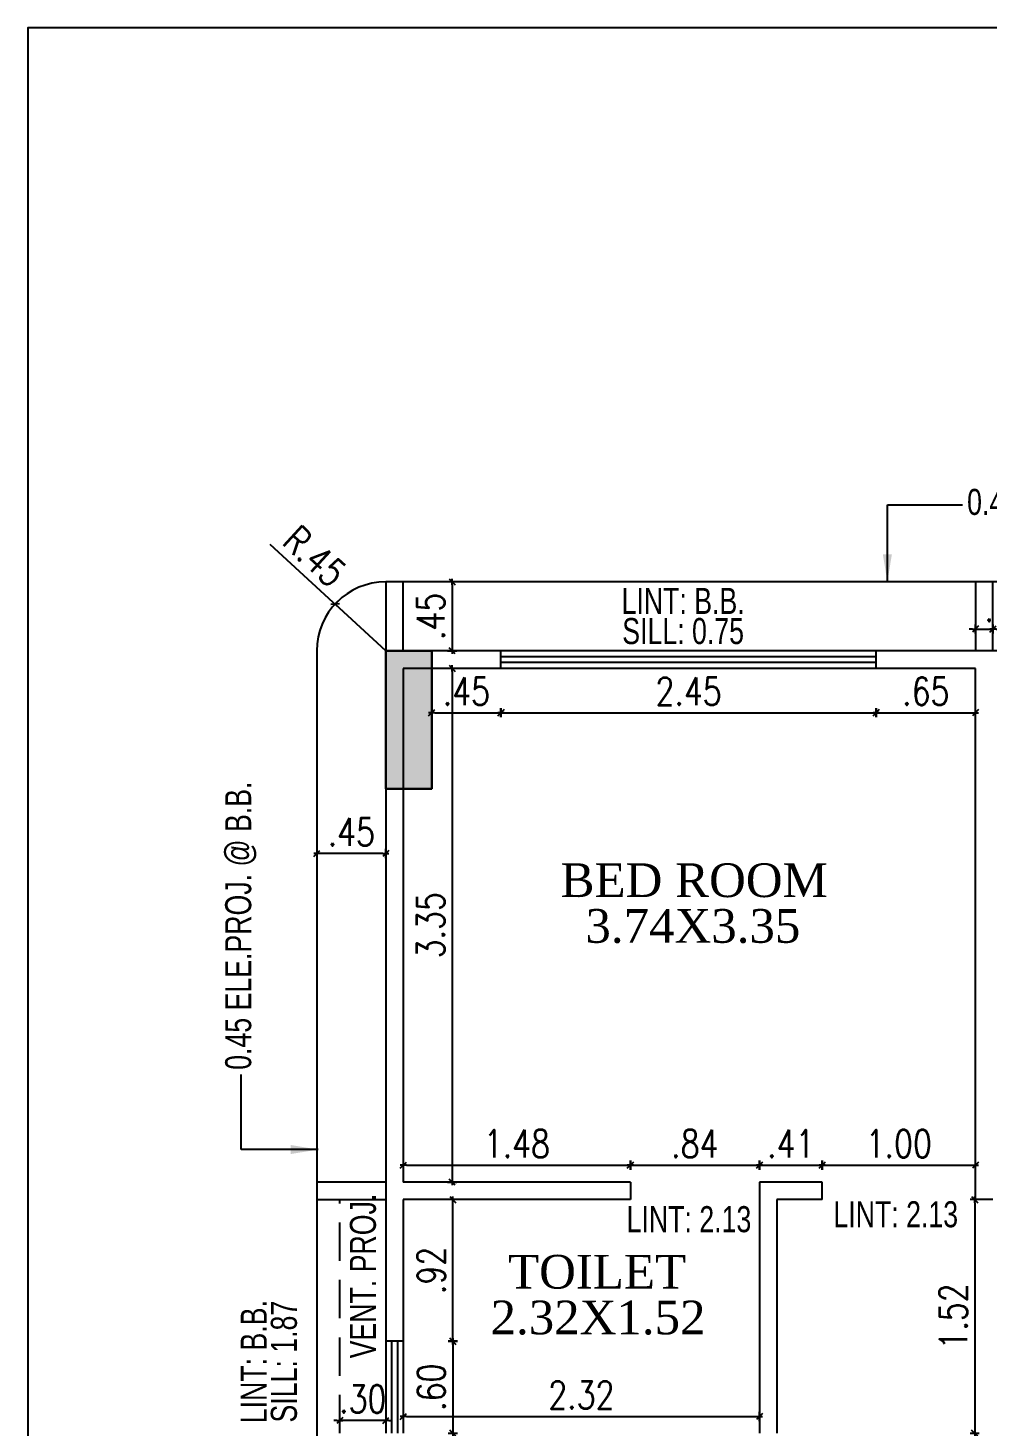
# Model space of a CAD drawing. Header units: inches. Extents: x 14235 to 14499, y 0 to 2549.
# Drawn here: x 14292.83 to 14299.09, y 2373.89 to 2383.02 of the extents above; entities that cross this region are included whole.
import ezdxf
from ezdxf.enums import TextEntityAlignment as Align

# ---------------------------------------------------------------- set-up
doc = ezdxf.new("R2010")
doc.units = ezdxf.units.IN
doc.header["$LTSCALE"] = 0.25
doc.header["$MEASUREMENT"] = 0
doc.header["$PDMODE"] = 35
doc.linetypes.add('DASHEDX2', pattern=[1.5, 1, -0.5])
for name, color, linetype in [('edges', 1, 'Continuous'), ('proj-internal', 1, 'DASHEDX2'), ('text-large', 7, 'Continuous'), ('wall', 7, 'Continuous'), ('windows', 106, 'Continuous'), ('WORK TEX', 6, 'Continuous'), ('WORKING DIM', 7, 'Continuous')]:
    doc.layers.add(name, color=color, linetype=linetype)
doc.layers.add('P-COL', color=7, linetype='Continuous', lineweight=30)
doc.layers.add('P-COLHAT', color=8, linetype='Continuous', lineweight=25)
doc.styles.add('ARIAL', font='TIMES_0.TTF')
doc.styles.add('ARL', font='swisscl_0.ttf')
doc.styles.add('romans', font='romans.shx', dxfattribs={"width": 0.8})
doc.dimstyles.new('121', dxfattribs={"dimscale": 0.1, "dimtxt": 1.8, "dimasz": 0.2, "dimexe": 0.03125, "dimexo": 0.25, "dimgap": 0.5, "dimtad": 1, "dimzin": 4, "dimdsep": 46, "dimtxsty": 'romans', "dimblk1": 'MINITICK', "dimblk2": 'MINITICK', "dimsah": 1, "dimcen": 1, "dimse1": 1, "dimse2": 1, "dimclrd": 252, "dimclre": 256, "dimclrt": 7, "dimadec": 3, "dimazin": 0, "dimtfac": 0.8, "dimtix": 1, "dimtmove": 2, "dimatfit": 3, "dimfxl": 0, "dimtolj": 1, "dimtzin": 3, "dimarcsym": 0})
doc.dimstyles.new('DFSGSG', dxfattribs={"dimtxt": 0.17, "dimasz": 0.18, "dimexe": 0.18, "dimexo": 0.0625, "dimgap": 0.09, "dimtad": 1, "dimzin": 0, "dimdsep": 46, "dimtxsty": 'ARIAL', "dimcen": 0.09, "dimse1": 1, "dimse2": 1, "dimaunit": 1, "dimadec": 0, "dimazin": 0, "dimtfac": 1, "dimtix": 1, "dimtofl": 0, "dimtmove": 0, "dimatfit": 3, "dimfxl": 0, "dimtolj": 1, "dimtzin": 0, "dimarcsym": 0})

# ---------------------------------------------------------------- blocks, each defined once
blk = doc.blocks.new('B')
at = {"layer": 'P-COLHAT', "lineweight": 30}
blk.add_hatch(color=256, dxfattribs=at).paths.add_polyline_path([(-0.3, 0), (0, 0), (0, 0.9), (-0.3, 0.9)])
at = {"layer": 'P-COL'}
blk.add_lwpolyline([(-0.3, 0), (0, 0), (0, 0.9), (-0.3, 0.9)], close=True, dxfattribs=at)
blk = doc.blocks.new('MINITICK')
at = {"color": 7}
for p, q in [((1, 1), (-1, -1)), ((-1, 0), (1, 0)), ((0, -1.5), (0, 1.5))]:
    blk.add_line(p, q, dxfattribs=at)
blk = doc.blocks.new('*D151')
at = {"layer": 'Defpoints', "color": 0, "transparency": 16777216}
for p in [(14295.4636, 2378.8381), (14295.9157, 2378.8381), (14295.9157, 2378.5486)]:
    blk.add_point(p, dxfattribs=at)
at = {"layer": 'WORKING DIM', "color": 252, "lineweight": -2, "transparency": 16777216}
blk.add_line((14295.4836, 2378.5486), (14295.8957, 2378.5486), dxfattribs=at)
at = {"layer": 'WORKING DIM', "color": 252, "lineweight": -2, "transparency": 16777216, "xscale": 0.02, "yscale": 0.02, "zscale": 0.02, "rotation": 180}
blk.add_blockref('MINITICK', (14295.4636, 2378.5486), dxfattribs=at)
at = {"layer": 'WORKING DIM', "color": 252, "lineweight": -2, "transparency": 16777216, "xscale": 0.02, "yscale": 0.02, "zscale": 0.02}
blk.add_blockref('MINITICK', (14295.9157, 2378.5486), dxfattribs=at)
at = {"layer": 'WORKING DIM', "color": 7, "transparency": 16777216, "insert": (14295.6896, 2378.6886), "char_height": 0.18, "attachment_point": 5, "style": 'romans'}
blk.add_mtext('\\A1;.45', dxfattribs=at)
blk = doc.blocks.new('*D152')
at = {"layer": 'Defpoints', "color": 0, "transparency": 16777216}
for p in [(14295.9157, 2378.8381), (14298.3648, 2378.8381), (14298.3648, 2378.5486)]:
    blk.add_point(p, dxfattribs=at)
at = {"layer": 'WORKING DIM', "color": 252, "lineweight": -2, "transparency": 16777216}
blk.add_line((14295.9357, 2378.5486), (14298.3448, 2378.5486), dxfattribs=at)
at = {"layer": 'WORKING DIM', "color": 252, "lineweight": -2, "transparency": 16777216, "xscale": 0.02, "yscale": 0.02, "zscale": 0.02, "rotation": 180}
blk.add_blockref('MINITICK', (14295.9157, 2378.5486), dxfattribs=at)
at = {"layer": 'WORKING DIM', "color": 252, "lineweight": -2, "transparency": 16777216, "xscale": 0.02, "yscale": 0.02, "zscale": 0.02}
blk.add_blockref('MINITICK', (14298.3648, 2378.5486), dxfattribs=at)
at = {"layer": 'WORKING DIM', "color": 7, "transparency": 16777216, "insert": (14297.1403, 2378.6886), "char_height": 0.18, "attachment_point": 5, "style": 'romans'}
blk.add_mtext('\\A1;2.45', dxfattribs=at)
blk = doc.blocks.new('*D153')
at = {"layer": 'Defpoints', "color": 0, "transparency": 16777216}
for p in [(14298.3648, 2378.8381), (14299.0126, 2378.8381), (14299.0126, 2378.5486)]:
    blk.add_point(p, dxfattribs=at)
at = {"layer": 'WORKING DIM', "color": 252, "lineweight": -2, "transparency": 16777216}
blk.add_line((14298.3848, 2378.5486), (14298.9926, 2378.5486), dxfattribs=at)
at = {"layer": 'WORKING DIM', "color": 252, "lineweight": -2, "transparency": 16777216, "xscale": 0.02, "yscale": 0.02, "zscale": 0.02, "rotation": 180}
blk.add_blockref('MINITICK', (14298.3648, 2378.5486), dxfattribs=at)
at = {"layer": 'WORKING DIM', "color": 252, "lineweight": -2, "transparency": 16777216, "xscale": 0.02, "yscale": 0.02, "zscale": 0.02}
blk.add_blockref('MINITICK', (14299.0126, 2378.5486), dxfattribs=at)
at = {"layer": 'WORKING DIM', "color": 7, "transparency": 16777216, "insert": (14298.6887, 2378.6886), "char_height": 0.18, "attachment_point": 5, "style": 'romans'}
blk.add_mtext('\\A1;.65', dxfattribs=at)
blk = doc.blocks.new('*D154')
at = {"layer": 'Defpoints', "color": 0, "transparency": 16777216}
for p in [(14295.4636, 2378.8381), (14295.5968, 2375.4844), (14295.5968, 2375.4844)]:
    blk.add_point(p, dxfattribs=at)
at = {"layer": 'WORKING DIM', "color": 252, "lineweight": -2, "transparency": 16777216}
blk.add_line((14295.5968, 2378.8181), (14295.5968, 2375.5044), dxfattribs=at)
at = {"layer": 'WORKING DIM', "color": 252, "lineweight": -2, "transparency": 16777216, "xscale": 0.02, "yscale": 0.02, "zscale": 0.02}
for p, rotation in [((14295.5968, 2378.8381), 90), ((14295.5968, 2375.4844), 270)]:
    blk.add_blockref('MINITICK', p, dxfattribs=dict(at, rotation=rotation))
at = {"layer": 'WORKING DIM', "color": 7, "transparency": 16777216, "insert": (14295.4568, 2377.1613), "char_height": 0.18, "attachment_point": 5, "rotation": 90, "style": 'romans'}
blk.add_mtext('\\A1;3.35', dxfattribs=at)
blk = doc.blocks.new('*D155')
at = {"layer": 'Defpoints', "color": 0, "transparency": 16777216}
for p in [(14296.7604, 2375.5948), (14295.2779, 2375.4844), (14296.7604, 2375.4844)]:
    blk.add_point(p, dxfattribs=at)
at = {"layer": 'WORKING DIM', "color": 252, "lineweight": -2, "transparency": 16777216}
blk.add_line((14295.2979, 2375.5948), (14296.7404, 2375.5948), dxfattribs=at)
at = {"layer": 'WORKING DIM', "color": 252, "lineweight": -2, "transparency": 16777216, "xscale": 0.02, "yscale": 0.02, "zscale": 0.02, "rotation": 180}
blk.add_blockref('MINITICK', (14295.2779, 2375.5948), dxfattribs=at)
at = {"layer": 'WORKING DIM', "color": 252, "lineweight": -2, "transparency": 16777216, "xscale": 0.02, "yscale": 0.02, "zscale": 0.02}
blk.add_blockref('MINITICK', (14296.7604, 2375.5948), dxfattribs=at)
at = {"layer": 'WORKING DIM', "color": 7, "transparency": 16777216, "insert": (14296.0191, 2375.7348), "char_height": 0.18, "attachment_point": 5, "style": 'romans'}
blk.add_mtext('\\A1;1.48', dxfattribs=at)
blk = doc.blocks.new('*D156')
at = {"layer": 'Defpoints', "color": 0, "transparency": 16777216}
for p in [(14297.6026, 2375.5948), (14296.7604, 2375.3701), (14297.6026, 2375.3701)]:
    blk.add_point(p, dxfattribs=at)
at = {"layer": 'WORKING DIM', "color": 252, "lineweight": -2, "transparency": 16777216}
blk.add_line((14296.7804, 2375.5948), (14297.5826, 2375.5948), dxfattribs=at)
at = {"layer": 'WORKING DIM', "color": 252, "lineweight": -2, "transparency": 16777216, "xscale": 0.02, "yscale": 0.02, "zscale": 0.02, "rotation": 180}
blk.add_blockref('MINITICK', (14296.7604, 2375.5948), dxfattribs=at)
at = {"layer": 'WORKING DIM', "color": 252, "lineweight": -2, "transparency": 16777216, "xscale": 0.02, "yscale": 0.02, "zscale": 0.02}
blk.add_blockref('MINITICK', (14297.6026, 2375.5948), dxfattribs=at)
at = {"layer": 'WORKING DIM', "color": 7, "transparency": 16777216, "insert": (14297.1815, 2375.7348), "char_height": 0.18, "attachment_point": 5, "style": 'romans'}
blk.add_mtext('\\A1;.84', dxfattribs=at)
blk = doc.blocks.new('*D157')
at = {"layer": 'Defpoints', "color": 0, "transparency": 16777216}
for p in [(14298.0118, 2375.5948), (14297.6026, 2375.4844), (14298.0118, 2375.4844)]:
    blk.add_point(p, dxfattribs=at)
at = {"layer": 'WORKING DIM', "color": 252, "lineweight": -2, "transparency": 16777216}
blk.add_line((14297.6226, 2375.5948), (14297.9918, 2375.5948), dxfattribs=at)
at = {"layer": 'WORKING DIM', "color": 252, "lineweight": -2, "transparency": 16777216, "xscale": 0.02, "yscale": 0.02, "zscale": 0.02, "rotation": 180}
blk.add_blockref('MINITICK', (14297.6026, 2375.5948), dxfattribs=at)
at = {"layer": 'WORKING DIM', "color": 252, "lineweight": -2, "transparency": 16777216, "xscale": 0.02, "yscale": 0.02, "zscale": 0.02}
blk.add_blockref('MINITICK', (14298.0118, 2375.5948), dxfattribs=at)
at = {"layer": 'WORKING DIM', "color": 7, "transparency": 16777216, "insert": (14297.8072, 2375.7348), "char_height": 0.18, "attachment_point": 5, "style": 'romans'}
blk.add_mtext('\\A1;.41', dxfattribs=at)
blk = doc.blocks.new('*D158')
at = {"layer": 'Defpoints', "color": 0, "transparency": 16777216}
for p in [(14299.0126, 2375.5948), (14298.0118, 2375.4273), (14299.0126, 2375.4273)]:
    blk.add_point(p, dxfattribs=at)
at = {"layer": 'WORKING DIM', "color": 252, "lineweight": -2, "transparency": 16777216}
blk.add_line((14298.0318, 2375.5948), (14298.9926, 2375.5948), dxfattribs=at)
at = {"layer": 'WORKING DIM', "color": 252, "lineweight": -2, "transparency": 16777216, "xscale": 0.02, "yscale": 0.02, "zscale": 0.02, "rotation": 180}
blk.add_blockref('MINITICK', (14298.0118, 2375.5948), dxfattribs=at)
at = {"layer": 'WORKING DIM', "color": 252, "lineweight": -2, "transparency": 16777216, "xscale": 0.02, "yscale": 0.02, "zscale": 0.02}
blk.add_blockref('MINITICK', (14299.0126, 2375.5948), dxfattribs=at)
at = {"layer": 'WORKING DIM', "color": 7, "transparency": 16777216, "insert": (14298.5122, 2375.7348), "char_height": 0.18, "attachment_point": 5, "style": 'romans'}
blk.add_mtext('\\A1;1.00', dxfattribs=at)
blk = doc.blocks.new('*D159')
at = {"layer": 'Defpoints', "color": 0, "transparency": 16777216}
for p in [(14295.2779, 2375.3701), (14295.6018, 2375.3701), (14295.2779, 2374.4455)]:
    blk.add_point(p, dxfattribs=at)
at = {"layer": 'WORKING DIM', "color": 252, "lineweight": -2, "transparency": 16777216}
blk.add_line((14295.6018, 2374.4655), (14295.6018, 2375.3501), dxfattribs=at)
at = {"layer": 'WORKING DIM', "color": 252, "lineweight": -2, "transparency": 16777216, "xscale": 0.02, "yscale": 0.02, "zscale": 0.02}
for p, rotation in [((14295.6018, 2375.3701), 90), ((14295.6018, 2374.4455), 270)]:
    blk.add_blockref('MINITICK', p, dxfattribs=dict(at, rotation=rotation))
at = {"layer": 'WORKING DIM', "color": 7, "transparency": 16777216, "insert": (14295.4618, 2374.9078), "char_height": 0.18, "attachment_point": 5, "rotation": 90, "style": 'romans'}
blk.add_mtext('\\A1;.92', dxfattribs=at)
blk = doc.blocks.new('*D160')
at = {"layer": 'Defpoints', "color": 0, "transparency": 16777216}
for p in [(14295.2779, 2374.4455), (14295.2779, 2373.8457), (14295.6018, 2373.8457)]:
    blk.add_point(p, dxfattribs=at)
at = {"layer": 'WORKING DIM', "color": 252, "lineweight": -2, "transparency": 16777216}
blk.add_line((14295.6018, 2374.4255), (14295.6018, 2373.8657), dxfattribs=at)
at = {"layer": 'WORKING DIM', "color": 252, "lineweight": -2, "transparency": 16777216, "xscale": 0.02, "yscale": 0.02, "zscale": 0.02}
for p, rotation in [((14295.6018, 2374.4455), 90), ((14295.6018, 2373.8457), 270)]:
    blk.add_blockref('MINITICK', p, dxfattribs=dict(at, rotation=rotation))
at = {"layer": 'WORKING DIM', "color": 7, "transparency": 16777216, "insert": (14295.4618, 2374.1456), "char_height": 0.18, "attachment_point": 5, "rotation": 90, "style": 'romans'}
blk.add_mtext('\\A1;.60', dxfattribs=at)
blk = doc.blocks.new('*D161')
at = {"layer": 'Defpoints', "color": 0, "transparency": 16777216}
for p in [(14295.2779, 2373.9983), (14297.6026, 2373.9983), (14297.6026, 2373.9544)]:
    blk.add_point(p, dxfattribs=at)
at = {"layer": 'WORKING DIM', "color": 252, "lineweight": -2, "transparency": 16777216}
blk.add_line((14295.2979, 2373.9544), (14297.5826, 2373.9544), dxfattribs=at)
at = {"layer": 'WORKING DIM', "color": 252, "lineweight": -2, "transparency": 16777216, "xscale": 0.02, "yscale": 0.02, "zscale": 0.02, "rotation": 180}
blk.add_blockref('MINITICK', (14295.2779, 2373.9544), dxfattribs=at)
at = {"layer": 'WORKING DIM', "color": 252, "lineweight": -2, "transparency": 16777216, "xscale": 0.02, "yscale": 0.02, "zscale": 0.02}
blk.add_blockref('MINITICK', (14297.6026, 2373.9544), dxfattribs=at)
at = {"layer": 'WORKING DIM', "color": 7, "transparency": 16777216, "insert": (14296.4402, 2374.0944), "char_height": 0.18, "attachment_point": 5, "style": 'romans'}
blk.add_mtext('\\A1;2.32', dxfattribs=at)
blk = doc.blocks.new('*D173')
at = {"layer": 'Defpoints', "color": 0, "transparency": 16777216}
for p in [(14299.0698, 2375.3701), (14299.0078, 2373.8457), (14299.0078, 2373.8457)]:
    blk.add_point(p, dxfattribs=at)
at = {"layer": 'WORKING DIM', "color": 252, "lineweight": -2, "transparency": 16777216}
blk.add_line((14299.0078, 2375.3501), (14299.0078, 2373.8657), dxfattribs=at)
at = {"layer": 'WORKING DIM', "color": 252, "lineweight": -2, "transparency": 16777216, "xscale": 0.02, "yscale": 0.02, "zscale": 0.02}
for p, rotation in [((14299.0078, 2375.3701), 90), ((14299.0078, 2373.8457), 270)]:
    blk.add_blockref('MINITICK', p, dxfattribs=dict(at, rotation=rotation))
at = {"layer": 'WORKING DIM', "color": 7, "transparency": 16777216, "insert": (14298.8678, 2374.6079), "char_height": 0.18, "attachment_point": 5, "rotation": 90, "style": 'romans'}
blk.add_mtext('\\A1;1.52', dxfattribs=at)
blk = doc.blocks.new('*D344')
at = {"layer": 'Defpoints', "color": 0, "transparency": 16777216}
for p in [(14295.9784, 2379.4024), (14295.5968, 2378.9524), (14295.9784, 2378.9524)]:
    blk.add_point(p, dxfattribs=at)
at = {"layer": 'WORKING DIM', "color": 252, "lineweight": -2, "transparency": 16777216}
blk.add_line((14295.5968, 2379.3824), (14295.5968, 2378.9724), dxfattribs=at)
at = {"layer": 'WORKING DIM', "color": 252, "lineweight": -2, "transparency": 16777216, "xscale": 0.02, "yscale": 0.02, "zscale": 0.02}
for p, rotation in [((14295.5968, 2379.4024), 90), ((14295.5968, 2378.9524), 270)]:
    blk.add_blockref('MINITICK', p, dxfattribs=dict(at, rotation=rotation))
at = {"layer": 'WORKING DIM', "color": 7, "transparency": 16777216, "insert": (14295.4568, 2379.1774), "char_height": 0.18, "attachment_point": 5, "rotation": 90, "style": 'romans'}
blk.add_mtext('\\A1;.45', dxfattribs=at)
blk = doc.blocks.new('*D345')
at = {"layer": 'Defpoints', "color": 0, "transparency": 16777216}
for p in [(14294.7136, 2377.8991), (14295.1636, 2377.8299), (14294.7136, 2377.6297)]:
    blk.add_point(p, dxfattribs=at)
at = {"layer": 'WORKING DIM', "color": 252, "lineweight": -2, "transparency": 16777216}
blk.add_line((14295.1436, 2377.6297), (14294.7336, 2377.6297), dxfattribs=at)
at = {"layer": 'WORKING DIM', "color": 252, "lineweight": -2, "transparency": 16777216, "xscale": 0.02, "yscale": 0.02, "zscale": 0.02, "rotation": 180}
blk.add_blockref('MINITICK', (14294.7136, 2377.6297), dxfattribs=at)
at = {"layer": 'WORKING DIM', "color": 252, "lineweight": -2, "transparency": 16777216, "xscale": 0.02, "yscale": 0.02, "zscale": 0.02}
blk.add_blockref('MINITICK', (14295.1636, 2377.6297), dxfattribs=at)
at = {"layer": 'WORKING DIM', "color": 7, "transparency": 16777216, "insert": (14294.9386, 2377.7697), "char_height": 0.18, "attachment_point": 5, "style": 'romans'}
blk.add_mtext('\\A1;.45', dxfattribs=at)
blk = doc.blocks.new('*D346')
at = {"layer": 'Defpoints', "color": 0, "transparency": 16777216}
for p in [(14294.8323, 2379.2571), (14295.1636, 2378.9524)]:
    blk.add_point(p, dxfattribs=at)
at = {"layer": 'WORKING DIM', "color": 252, "lineweight": -2, "transparency": 16777216}
for p, q in [((14294.4063, 2379.6489), (14294.8176, 2379.2706)), ((14295.1636, 2378.9524), (14294.8323, 2379.2571))]:
    blk.add_line(p, q, dxfattribs=at)
at = {"layer": 'WORKING DIM', "color": 252, "lineweight": -2, "transparency": 16777216, "xscale": 0.02, "yscale": 0.02, "zscale": 0.02, "rotation": 317.3921065831522}
blk.add_blockref('MINITICK', (14294.8323, 2379.2571), dxfattribs=at)
at = {"layer": 'WORKING DIM', "color": 7, "transparency": 16777216, "insert": (14294.6994, 2379.5696), "char_height": 0.18, "attachment_point": 5, "rotation": 317.39211, "style": 'romans'}
blk.add_mtext('\\A1;R.45', dxfattribs=at)
blk = doc.blocks.new('*D367')
at = {"layer": 'Defpoints', "color": 0, "transparency": 16777216}
for p in [(14294.8636, 2374.1344), (14295.1636, 2374.053), (14294.8636, 2373.9288)]:
    blk.add_point(p, dxfattribs=at)
at = {"layer": 'WORKING DIM', "color": 252, "lineweight": -2, "transparency": 16777216}
for p, q in [((14294.8436, 2373.9288), (14294.8236, 2373.9288)), ((14295.1636, 2373.9288), (14294.8636, 2373.9288)), ((14295.1836, 2373.9288), (14295.2036, 2373.9288))]:
    blk.add_line(p, q, dxfattribs=at)
at = {"layer": 'WORKING DIM', "color": 252, "lineweight": -2, "transparency": 16777216, "xscale": 0.02, "yscale": 0.02, "zscale": 0.02}
blk.add_blockref('MINITICK', (14294.8636, 2373.9288), dxfattribs=at)
at = {"layer": 'WORKING DIM', "color": 252, "lineweight": -2, "transparency": 16777216, "xscale": 0.02, "yscale": 0.02, "zscale": 0.02, "rotation": 180}
blk.add_blockref('MINITICK', (14295.1636, 2373.9288), dxfattribs=at)
at = {"layer": 'WORKING DIM', "color": 7, "transparency": 16777216, "insert": (14295.0136, 2374.0688), "char_height": 0.18, "attachment_point": 5, "style": 'romans'}
blk.add_mtext('\\A1;.30', dxfattribs=at)
blk = doc.blocks.new('*D384')
at = {"layer": 'Defpoints', "color": 0, "transparency": 16777216}
for p in [(14299.0126, 2379.0711), (14299.127, 2379.0947), (14299.127, 2379.0711)]:
    blk.add_point(p, dxfattribs=at)
at = {"layer": 'WORKING DIM', "color": 252, "lineweight": -2, "transparency": 16777216}
for p, q in [((14298.9926, 2379.0947), (14298.9726, 2379.0947)), ((14299.0126, 2379.0947), (14299.127, 2379.0947)), ((14299.147, 2379.0947), (14299.167, 2379.0947))]:
    blk.add_line(p, q, dxfattribs=at)
at = {"layer": 'WORKING DIM', "color": 252, "lineweight": -2, "transparency": 16777216, "xscale": 0.02, "yscale": 0.02, "zscale": 0.02}
blk.add_blockref('MINITICK', (14299.0126, 2379.0947), dxfattribs=at)
at = {"layer": 'WORKING DIM', "color": 252, "lineweight": -2, "transparency": 16777216, "xscale": 0.02, "yscale": 0.02, "zscale": 0.02, "rotation": 180}
blk.add_blockref('MINITICK', (14299.127, 2379.0947), dxfattribs=at)
at = {"layer": 'WORKING DIM', "color": 7, "transparency": 16777216, "insert": (14299.2866, 2379.2347), "char_height": 0.18, "attachment_point": 5, "style": 'romans'}
blk.add_mtext('\\A1;.115', dxfattribs=at)

msp = doc.modelspace()

# ---------------------------------------------------------------- linework, layer by layer
at = {"layer": 'edges', "ltscale": 0.4}
for p, q in [((14317.0004, 2379.4024), (14295.1636, 2379.4024)), ((14294.7136, 2378.9524), (14294.7136, 2369.3033))]:
    msp.add_line(p, q, dxfattribs=at)
for points in [[(14295.2779, 2378.9524), (14295.2779, 2379.4024), (14295.1636, 2379.4024), (14295.1636, 2378.9524)], [(14299.127, 2378.9524), (14299.127, 2379.4024), (14299.0126, 2379.4024), (14299.0126, 2378.9524)], [(14295.1636, 2375.4844), (14294.7136, 2375.4844), (14294.7136, 2375.3701), (14295.1636, 2375.3701)]]:
    msp.add_lwpolyline(points, dxfattribs=at)
msp.add_arc((14295.1636, 2378.9524), 0.45, 90, 180, dxfattribs=at)
at = {"layer": 'proj-internal'}
msp.add_line((14294.8636, 2373.8457), (14294.8636, 2375.3701), dxfattribs=at)
at = {"layer": 'wall'}
for p, q in [((14295.9157, 2378.9524), (14295.1636, 2378.9524)), ((14295.1636, 2378.9524), (14295.1636, 2374.4455)), ((14295.9157, 2378.8381), (14295.9157, 2378.9524)), ((14298.3648, 2378.8381), (14298.3648, 2378.9524)), ((14299.6696, 2378.9524), (14298.3648, 2378.9524)), ((14295.9157, 2378.8381), (14295.2779, 2378.8381)), ((14295.2779, 2378.8381), (14295.2779, 2375.4844)), ((14299.0126, 2378.8381), (14298.3648, 2378.8381)), ((14299.0126, 2375.3701), (14299.0126, 2378.8381)), ((14296.7604, 2375.4844), (14295.2779, 2375.4844)), ((14296.7604, 2375.4844), (14296.7604, 2375.3701)), ((14298.0118, 2375.4844), (14297.6026, 2375.4844)), ((14297.6026, 2375.4844), (14297.6026, 2373.8457)), ((14298.0118, 2375.3701), (14298.0118, 2375.4844)), ((14296.7604, 2375.3701), (14295.2779, 2375.3701)), ((14295.2779, 2375.3701), (14295.2779, 2374.4455)), ((14298.0118, 2375.3701), (14297.7169, 2375.3701)), ((14297.7169, 2375.3701), (14297.7169, 2373.8457)), ((14299.127, 2375.3701), (14299.0126, 2375.3701)), ((14295.2779, 2374.4455), (14295.1636, 2374.4455))]:
    msp.add_line(p, q, dxfattribs=at)
msp.add_lwpolyline([(14318.9513, 2383.0183), (14292.828, 2383.0183), (14292.828, 2346.0763), (14318.9513, 2346.0763)], close=True, dxfattribs=at)
at = {"layer": 'windows'}
for p, q in [((14298.3648, 2378.9524), (14295.9157, 2378.9524)), ((14298.3648, 2378.9143), (14295.9157, 2378.9143)), ((14298.3648, 2378.8762), (14295.9157, 2378.8762)), ((14298.3648, 2378.8381), (14295.9157, 2378.8381)), ((14295.1636, 2374.4455), (14295.1636, 2373.8457)), ((14295.2017, 2374.4455), (14295.2017, 2373.8457)), ((14295.2398, 2374.4455), (14295.2398, 2373.8457)), ((14295.2779, 2374.4455), (14295.2779, 2373.8457))]:
    msp.add_line(p, q, dxfattribs=at)

# ---------------------------------------------------------------- block references
at = {"layer": 'P-COL'}
msp.add_blockref('B', (14295.4636, 2378.0524), dxfattribs=at)

# ---------------------------------------------------------------- texts
at = {"layer": 'text-large', "style": 'ARIAL'}
for s, p in [('BED ROOM', (14297.177, 2377.4554)), ('3.74X3.35', (14297.1683, 2377.1569)), ('TOILET', (14296.543, 2374.8996)), ('2.32X1.52', (14296.5492, 2374.6011))]:
    msp.add_text(s, height=0.22, dxfattribs=at).set_placement(p, align=Align.MIDDLE_CENTER)
at = {"layer": 'WORK TEX', "style": 'ARL'}
for s, p in [('0.45 ELE.PROJ. @ B.B.', (14299.8991, 2379.9247)), ('LINT: B.B.', (14297.1047, 2379.2781)), ('SILL: 0.75', (14297.1047, 2379.0816)), ('LINT: 2.13', (14297.1427, 2375.2426)), ('LINT: 2.13', (14298.4926, 2375.2748))]:
    msp.add_text(s, height=0.17, dxfattribs=at).set_placement(p, align=Align.MIDDLE_CENTER)
for s, p in [('0.45 ELE.PROJ. @ B.B.', (14294.2003, 2377.1584)), ('LINT: B.B.', (14294.3019, 2374.3126)), ('SILL: 1.87', (14294.4984, 2374.3126))]:
    msp.add_text(s, height=0.17, rotation=90, dxfattribs=at).set_placement(p, align=Align.MIDDLE_CENTER)
at = {"layer": 'WORK TEX', "color": 3, "style": 'ARL'}
msp.add_text('VENT. PROJ.', height=0.17, rotation=90, dxfattribs=at).set_placement((14295.0143, 2374.8715), align=Align.MIDDLE_CENTER)

# ---------------------------------------------------------------- dimensions: what is measured, and where the dimension line sits
at = {"layer": 'WORKING DIM'}
dim = msp.add_radius_dim(center=(14295.1636, 2378.9524), mpoint=(14294.8323, 2379.2571), dimstyle='121', override={"dimfxl": 0.18, "dimfxlon": 1}, dxfattribs=at)
dim.commit()
dim.dimension.update_dxf_attribs({"geometry": '*D346', "text_midpoint": (14294.6994, 2379.5696)})
for base, p1, p2, picture, middle in [((14295.5968, 2378.9524), (14295.9784, 2379.4024), (14295.9784, 2378.9524), '*D344', (14295.4568, 2379.1774)), ((14295.5968, 2375.4844), (14295.4636, 2378.8381), (14295.5968, 2375.4844), '*D154', (14295.4568, 2377.1613)), ((14295.6018, 2375.3701), (14295.2779, 2374.4455), (14295.2779, 2375.3701), '*D159', (14295.4618, 2374.9078)), ((14299.0078, 2373.8457), (14299.0698, 2375.3701), (14299.0078, 2373.8457), '*D173', (14298.8678, 2374.6079)), ((14295.6018, 2373.8457), (14295.2779, 2374.4455), (14295.2779, 2373.8457), '*D160', (14295.4618, 2374.1456))]:
    dim = msp.add_linear_dim(base=base, p1=p1, p2=p2, angle=90, dimstyle='121', override={"dimfxl": 0.18, "dimfxlon": 1}, dxfattribs=at)
    dim.commit()
    dim.dimension.update_dxf_attribs({"geometry": picture, "text_midpoint": middle})
dim = msp.add_linear_dim(base=(14299.127, 2379.0947), p1=(14299.0126, 2379.0711), p2=(14299.127, 2379.0711), text='.115', dimstyle='121', override={"dimfxl": 0.18, "dimfxlon": 1}, dxfattribs=at)
dim.commit()
dim.dimension.update_dxf_attribs({"geometry": '*D384', "text_midpoint": (14299.2866, 2379.2347), "dimtype": 160})
for base, p1, p2, picture, middle in [((14295.9157, 2378.5486), (14295.4636, 2378.8381), (14295.9157, 2378.8381), '*D151', (14295.6896, 2378.6886)), ((14298.3648, 2378.5486), (14295.9157, 2378.8381), (14298.3648, 2378.8381), '*D152', (14297.1403, 2378.6886)), ((14299.0126, 2378.5486), (14298.3648, 2378.8381), (14299.0126, 2378.8381), '*D153', (14298.6887, 2378.6886)), ((14294.7136, 2377.6297), (14295.1636, 2377.8299), (14294.7136, 2377.8991), '*D345', (14294.9386, 2377.7697)), ((14296.7604, 2375.5948), (14295.2779, 2375.4844), (14296.7604, 2375.4844), '*D155', (14296.0191, 2375.7348)), ((14297.6026, 2375.5948), (14296.7604, 2375.3701), (14297.6026, 2375.3701), '*D156', (14297.1815, 2375.7348)), ((14298.0118, 2375.5948), (14297.6026, 2375.4844), (14298.0118, 2375.4844), '*D157', (14297.8072, 2375.7348)), ((14299.0126, 2375.5948), (14298.0118, 2375.4273), (14299.0126, 2375.4273), '*D158', (14298.5122, 2375.7348)), ((14294.8636, 2373.9288), (14295.1636, 2374.053), (14294.8636, 2374.1344), '*D367', (14295.0136, 2374.0688)), ((14297.6026, 2373.9544), (14295.2779, 2373.9983), (14297.6026, 2373.9983), '*D161', (14296.4402, 2374.0944))]:
    dim = msp.add_linear_dim(base=base, p1=p1, p2=p2, dimstyle='121', override={"dimfxl": 0.18, "dimfxlon": 1}, dxfattribs=at)
    dim.commit()
    dim.dimension.update_dxf_attribs({"geometry": picture, "text_midpoint": middle})

# ---------------------------------------------------------------- leaders
at = {"layer": 'wall'}
for points in [[(14298.4378, 2379.4027), (14298.4378, 2379.9049), (14298.9287, 2379.9049)], [(14294.7223, 2375.6971), (14294.2201, 2375.6971), (14294.2201, 2376.1879)]]:
    msp.add_leader(points, dimstyle='DFSGSG', override={"dimgap": 0.09, "dimtad": 0, "dimarcsym": 1}, dxfattribs=at)

doc.saveas('drawing.dxf')
